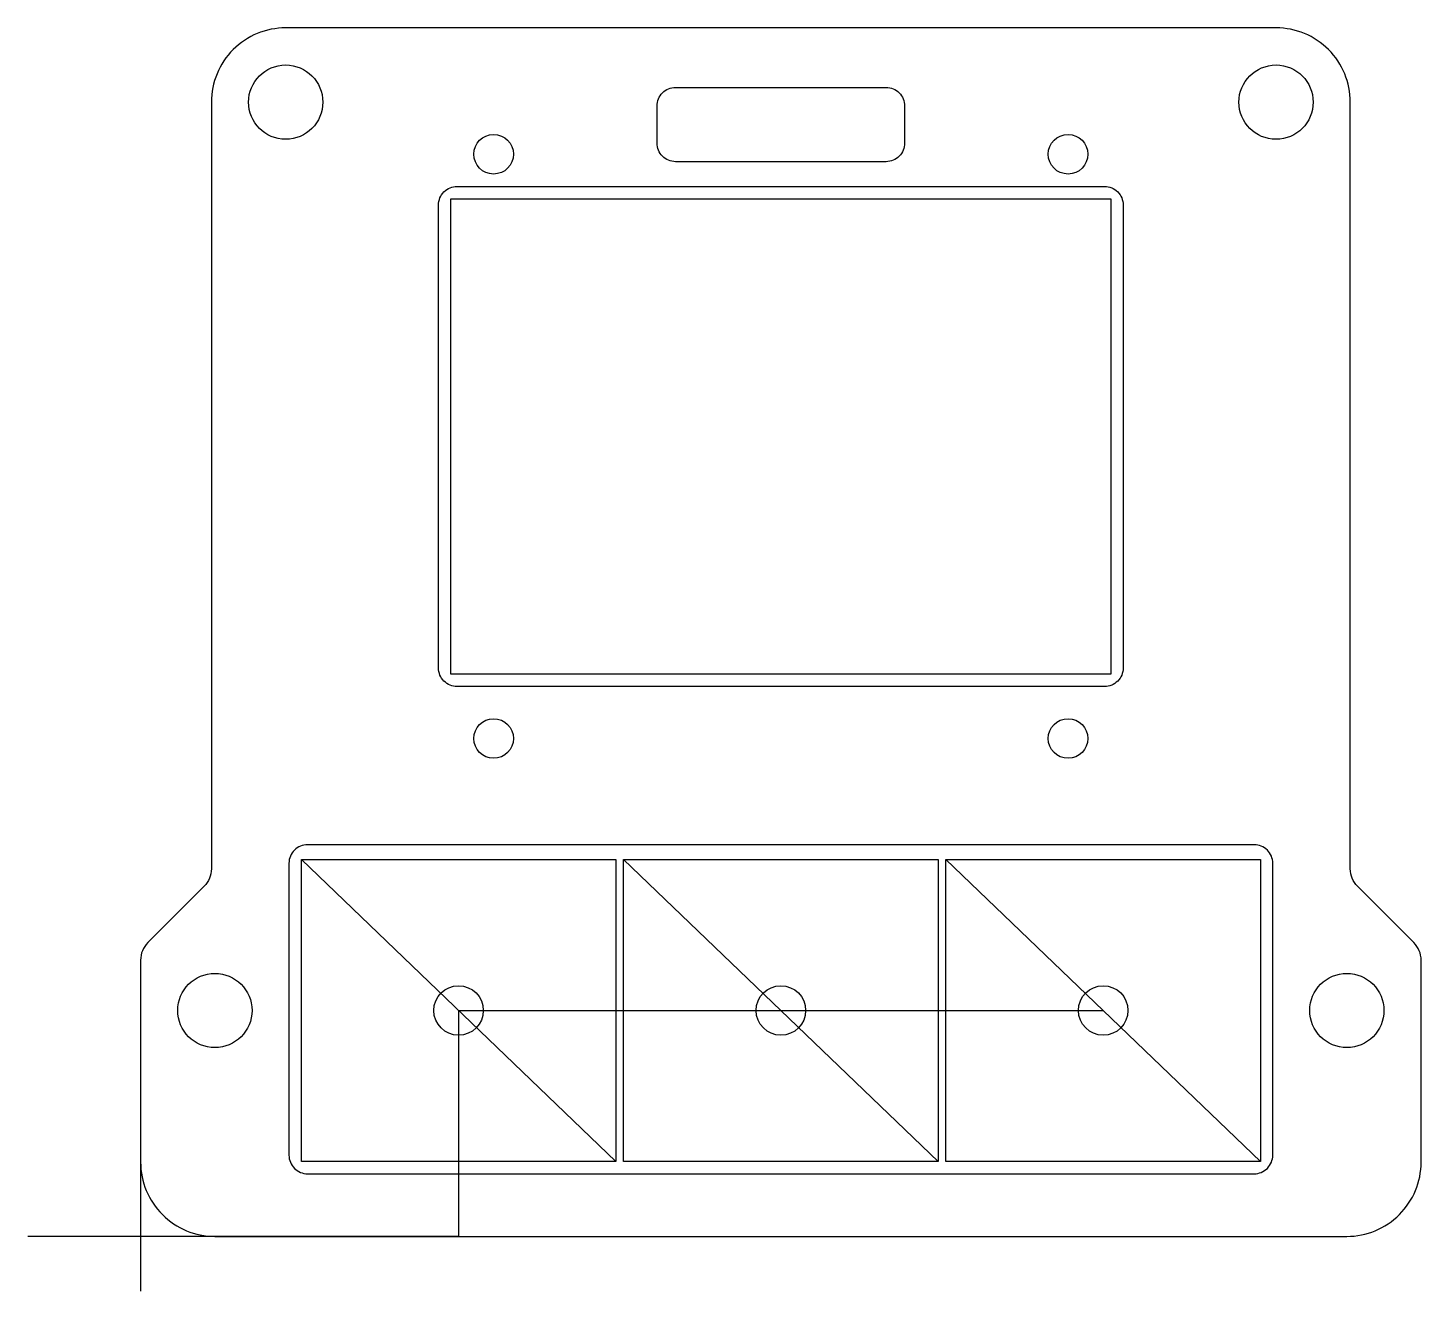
# Model space of a CAD drawing. Header units: inches. Extents: x -4.4 to 51.9, y -2.2 to 48.8.
import ezdxf

# ---------------------------------------------------------------- set-up
doc = ezdxf.new("R2010")
doc.units = ezdxf.units.IN
doc.header["$MEASUREMENT"] = 0
doc.layers.add('4段目', color=71, linetype='Continuous')
doc.layers.add('スイッチ', color=31, linetype='Continuous')

msp = doc.modelspace()

# ---------------------------------------------------------------- linework, layer by layer
for p, q in [((6.668, 15.221), (19.368, 3.029)), ((19.685, 15.221), (32.385, 3.029)), ((32.703, 15.221), (45.403, 3.029)), ((13.018, 9.125), (13.018, 0)), ((13.018, 9.125), (26.035, 9.125)), ((26.035, 9.125), (39.053, 9.125)), ((0.175, 3), (0.175, -2.211)), ((13.018, 0), (-4.378, 0))]:
    msp.add_line(p, q)
for centre in [(13.018, 9.125), (26.035, 9.125), (39.053, 9.125)]:
    msp.add_circle(centre, 1)
at = {"layer": '4段目'}
for points in [[(49.035, 14.847), (49.035, 45.815, 0.414214), (46.035, 48.815), (6.035, 48.815, 0.414214), (3.035, 45.815), (3.035, 14.847, -0.198912), (2.742, 14.14), (0.468, 11.865, 0.198912), (0.175, 11.158), (0.175, 8.573), (0.175, 3, 0.414214), (3.175, 0), (48.895, 0, 0.414214), (51.895, 3), (51.895, 11.158, 0.198912), (51.602, 11.865), (49.328, 14.14, -0.198912)], [(21.034, 44.16), (21.034, 45.66, -0.414214), (21.784, 46.41), (30.284, 46.41, -0.414214), (31.034, 45.66), (31.034, 44.16, -0.414214), (30.284, 43.41), (21.784, 43.41, -0.414214)], [(26.034, 42.41), (39.109, 42.41, -0.414214), (39.859, 41.66), (39.859, 22.96, -0.414214), (39.109, 22.21), (26.034, 22.21), (12.959, 22.21, -0.414214), (12.209, 22.96), (12.209, 41.66, -0.414214), (12.959, 42.41)], [(26.035, 2.529), (45.153, 2.529, 0.414214), (45.903, 3.279), (45.903, 15.071, 0.414214), (45.153, 15.821), (26.035, 15.821), (6.918, 15.821, 0.414214), (6.168, 15.071), (6.168, 3.279, 0.414214), (6.918, 2.529)]]:
    msp.add_lwpolyline(points, format="xyb", close=True, dxfattribs=at)
msp.add_lwpolyline([(12.709, 41.91), (39.359, 41.91), (39.359, 22.71), (12.709, 22.71)], close=True, dxfattribs=at)
for centre, radius in [((6.035, 45.815), 1.5), ((46.035, 45.815), 1.5), ((14.435, 43.71), 0.8), ((37.633, 43.71), 0.8), ((14.435, 20.11), 0.8), ((37.633, 20.11), 0.8), ((3.175, 9.125), 1.5), ((48.895, 9.125), 1.5)]:
    msp.add_circle(centre, radius, dxfattribs=at)
at = {"layer": 'スイッチ', "linetype": 'Continuous'}
for points in [[(19.368, 15.221), (19.368, 3.029), (6.668, 3.029), (6.668, 15.221)], [(32.385, 15.221), (32.385, 3.029), (19.685, 3.029), (19.685, 15.221)], [(45.403, 15.221), (45.403, 3.029), (32.703, 3.029), (32.703, 15.221)]]:
    msp.add_lwpolyline(points, close=True, dxfattribs=at)
for centre in [(3.175, 9.125), (3.175, 9.125), (48.895, 9.125), (48.895, 9.125)]:
    msp.add_circle(centre, 1.5, dxfattribs=at)

doc.saveas('drawing.dxf')
